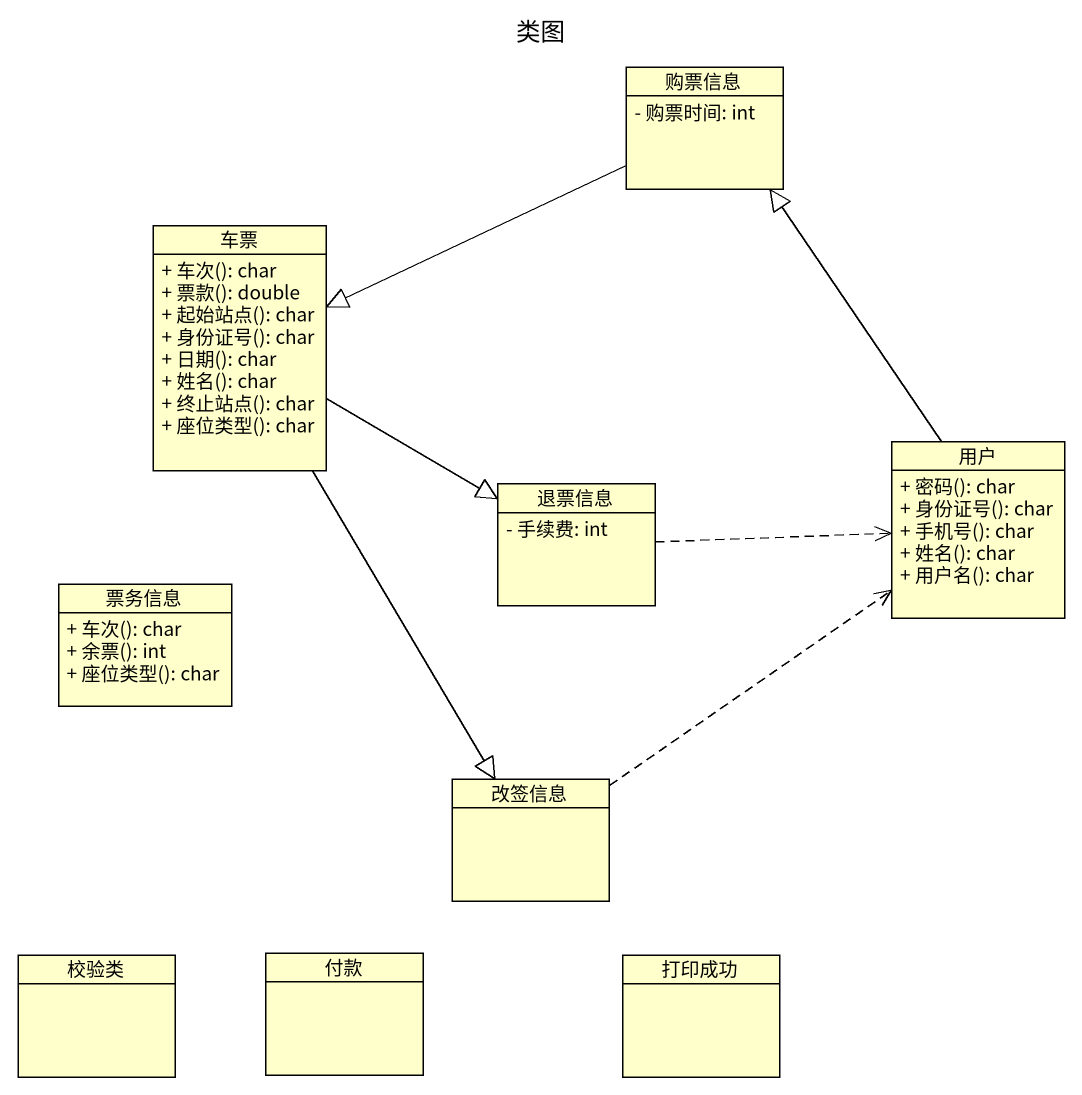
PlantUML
@startuml
title 类图
hide circle
hide empty members
skinparam classAttributeIconSize 0
class 购票信息 {
  - 购票时间: int
}
class 车票 {
  + 车次(): char
  + 票款(): double
  + 起始站点(): char
  + 身份证号(): char
  + 日期(): char
  + 姓名(): char
  + 终止站点(): char
  + 座位类型(): char
}
class 退票信息 {
  - 手续费: int
}
class 用户 {
  + 密码(): char
  + 身份证号(): char
  + 手机号(): char
  + 姓名(): char
  + 用户名(): char
}
class 票务信息 {
  + 车次(): char
  + 余票(): int
  + 座位类型(): char
}
class 改签信息
class 校验类
class 付款
class 打印成功
购票信息 -left-|> 车票
车票 -right-|> 退票信息
车票 --|> 改签信息
退票信息 .right.> 用户
用户 -up-|> 购票信息
改签信息 .up.> 用户
@enduml
